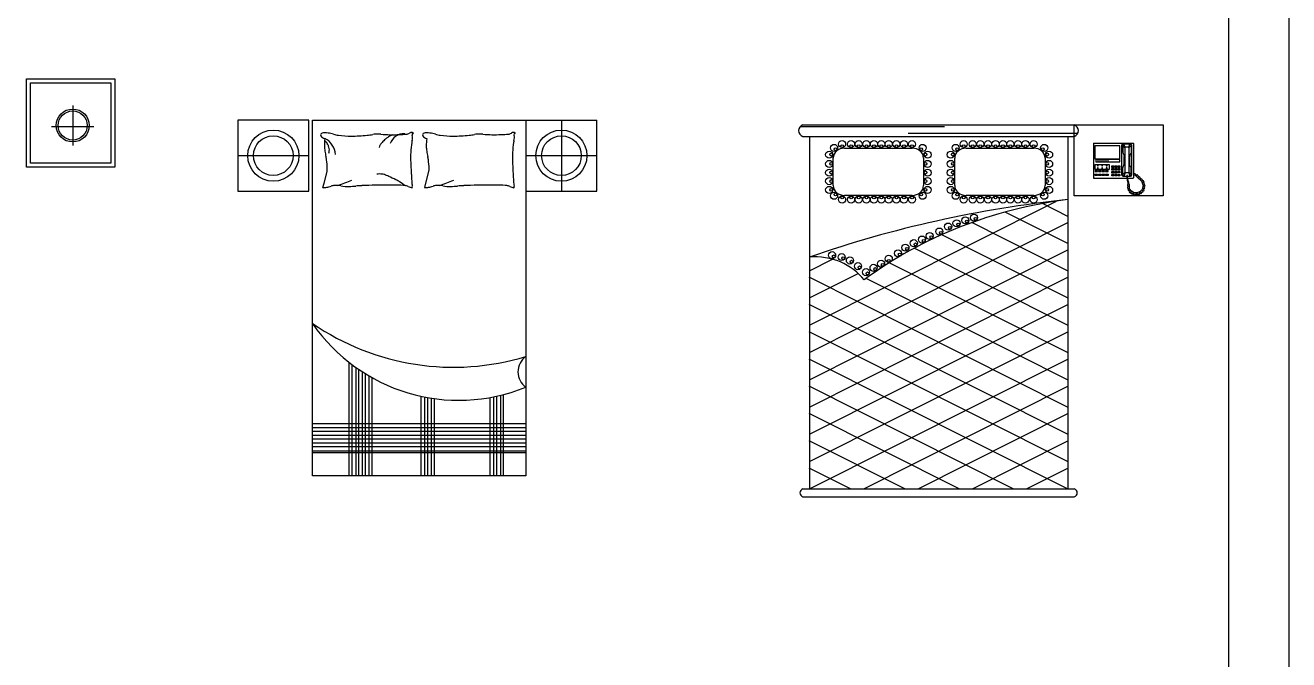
# Model space of a CAD drawing. Header units: inches. Extents: x 10.6 to 53.1, y 14.5 to 39.3.
# Drawn here: x 46.01 to 53.11, y 23.57 to 27.13 of the extents above; entities that cross this region are included whole.
import ezdxf

# ---------------------------------------------------------------- set-up
doc = ezdxf.new("R2010")
doc.units = ezdxf.units.IN
doc.header["$MEASUREMENT"] = 0
for name, color, linetype in [('02', 2, 'Continuous'), ('1', 1, 'Continuous'), ('4', 4, 'Continuous'), ('kadrbm', 4, 'Continuous')]:
    doc.layers.add(name, color=color, linetype=linetype)

# ---------------------------------------------------------------- blocks, each defined once
blk = doc.blocks.new('kadrbm')
at = {"layer": 'kadrbm', "color": 4}
blk.add_lwpolyline([(0, 0), (0, 24.7972), (21, 24.7972), (21, 0), (0, 0)], close=True, dxfattribs=at)
blk.add_lwpolyline([(20.6631, 0.3257), (20.6631, 24.4603), (0.3369, 24.4603), (0.3369, 0.3257), (20.6631, 0.3257)], dxfattribs=at)

msp = doc.modelspace()

# ---------------------------------------------------------------- linework, layer by layer
at = {"layer": '02'}
for p, q in [((47.6029, 26.6006), (47.2029, 26.6006)), ((47.2029, 26.6006), (47.2029, 26.2006)), ((47.6029, 26.2006), (47.6029, 26.6006)), ((47.6231, 26.6006), (49.2231, 26.6006)), ((47.6231, 24.6006), (47.6231, 26.6006)), ((48.8231, 26.6006), (48.8231, 24.6006)), ((49.0231, 26.6006), (49.0231, 26.2006)), ((49.2231, 26.2006), (49.2231, 26.6006)), ((52.0173, 26.4713), (52.0145, 26.4685)), ((52.0145, 26.4685), (52.0145, 26.2757)), ((52.0173, 26.4713), (52.238, 26.4713)), ((52.0229, 26.4559), (52.0229, 26.3818)), ((52.1626, 26.4559), (52.0229, 26.4559)), ((52.1626, 26.3818), (52.1626, 26.4559)), ((52.1752, 26.4601), (52.1808, 26.4671)), ((52.1752, 26.291), (52.1752, 26.4601)), ((52.1808, 26.4629), (52.1794, 26.4573)), ((52.1794, 26.4573), (52.1919, 26.4447)), ((52.1794, 26.4573), (52.1794, 26.4196)), ((52.1808, 26.4671), (52.2227, 26.4671)), ((52.1864, 26.4657), (52.1808, 26.4629)), ((52.1933, 26.4475), (52.1864, 26.4657)), ((52.1919, 26.4447), (52.1933, 26.4475)), ((52.1919, 26.4447), (52.1919, 26.3064)), ((52.2129, 26.4475), (52.1933, 26.4475)), ((52.2129, 26.4475), (52.2199, 26.4657)), ((52.2143, 26.4447), (52.2129, 26.4475)), ((52.2269, 26.4573), (52.2143, 26.4447)), ((52.2143, 26.4447), (52.2143, 26.3064)), ((52.2199, 26.4657), (52.2255, 26.4629)), ((52.2227, 26.4671), (52.2297, 26.4601)), ((52.2255, 26.4629), (52.2269, 26.4573)), ((52.2269, 26.4573), (52.2269, 26.4196)), ((52.2297, 26.4601), (52.2297, 26.2924)), ((52.238, 26.4713), (52.2408, 26.4685)), ((52.2408, 26.4685), (52.2408, 26.2757)), ((47.2029, 26.4006), (47.6029, 26.4006)), ((48.8231, 26.4006), (49.2231, 26.4006)), ((52.0229, 26.3818), (52.1626, 26.3818)), ((52.1626, 26.3791), (52.0285, 26.3791)), ((52.0285, 26.3791), (52.0285, 26.3651)), ((52.0285, 26.3651), (52.1626, 26.3651)), ((52.0397, 26.3791), (52.0397, 26.3651)), ((52.0508, 26.3791), (52.0508, 26.3651)), ((52.062, 26.3791), (52.062, 26.3651)), ((52.0732, 26.3791), (52.0732, 26.3651)), ((52.0844, 26.3791), (52.0844, 26.3651)), ((52.0955, 26.3791), (52.0955, 26.3651)), ((52.1626, 26.3651), (52.1626, 26.3791)), ((52.1794, 26.4196), (52.1822, 26.4126)), ((52.1822, 26.4126), (52.1864, 26.4056)), ((52.1864, 26.4056), (52.1877, 26.3958)), ((52.1877, 26.3553), (52.1877, 26.3958)), ((52.2199, 26.4056), (52.2185, 26.3958)), ((52.2185, 26.3553), (52.2185, 26.3958)), ((52.2241, 26.4126), (52.2199, 26.4056)), ((52.2269, 26.4196), (52.2241, 26.4126)), ((47.6885, 26.2454), (47.7052, 26.3121)), ((48.2612, 26.2454), (48.2779, 26.3121)), ((52.0229, 26.3497), (52.0229, 26.3246)), ((52.1053, 26.3497), (52.0229, 26.3497)), ((52.0229, 26.3246), (52.1053, 26.3246)), ((52.0383, 26.3176), (52.0243, 26.3176)), ((52.0243, 26.3176), (52.0243, 26.312)), ((52.0243, 26.312), (52.0383, 26.312)), ((52.0243, 26.2882), (52.0243, 26.2966)), ((52.0243, 26.2966), (52.0383, 26.2966)), ((52.0383, 26.2882), (52.0243, 26.2882)), ((52.0411, 26.3469), (52.0369, 26.3469)), ((52.0369, 26.3469), (52.0369, 26.3427)), ((52.0369, 26.3427), (52.0411, 26.3427)), ((52.0369, 26.3316), (52.0369, 26.3274)), ((52.0411, 26.3316), (52.0369, 26.3316)), ((52.0383, 26.312), (52.0383, 26.3176)), ((52.0383, 26.2966), (52.0383, 26.2882)), ((52.0411, 26.3427), (52.0411, 26.3469)), ((52.0411, 26.3274), (52.0411, 26.3316)), ((52.0578, 26.3176), (52.0439, 26.3176)), ((52.0439, 26.3176), (52.0439, 26.312)), ((52.0439, 26.312), (52.0578, 26.312)), ((52.0439, 26.2882), (52.0439, 26.2966)), ((52.0439, 26.2966), (52.0578, 26.2966)), ((52.0578, 26.2882), (52.0439, 26.2882)), ((52.0578, 26.312), (52.0578, 26.3176)), ((52.0578, 26.2966), (52.0578, 26.2882)), ((52.062, 26.3469), (52.062, 26.3427)), ((52.0662, 26.3469), (52.062, 26.3469)), ((52.062, 26.3427), (52.0662, 26.3427)), ((52.062, 26.3316), (52.062, 26.3274)), ((52.0662, 26.3316), (52.062, 26.3316)), ((52.0774, 26.3176), (52.0634, 26.3176)), ((52.0634, 26.3176), (52.0634, 26.312)), ((52.0634, 26.312), (52.0774, 26.312)), ((52.0634, 26.2882), (52.0634, 26.2966)), ((52.0634, 26.2966), (52.0774, 26.2966)), ((52.0774, 26.2882), (52.0634, 26.2882)), ((52.0662, 26.3427), (52.0662, 26.3469)), ((52.0662, 26.3274), (52.0662, 26.3316)), ((52.0774, 26.312), (52.0774, 26.3176)), ((52.0774, 26.2966), (52.0774, 26.2882)), ((52.083, 26.3176), (52.083, 26.312)), ((52.0969, 26.3176), (52.083, 26.3176)), ((52.083, 26.312), (52.0969, 26.312)), ((52.083, 26.2966), (52.0969, 26.2966)), ((52.083, 26.2882), (52.083, 26.2966)), ((52.0969, 26.2882), (52.083, 26.2882)), ((52.0872, 26.3469), (52.0872, 26.3427)), ((52.0914, 26.3469), (52.0872, 26.3469)), ((52.0872, 26.3427), (52.0914, 26.3427)), ((52.0872, 26.3316), (52.0872, 26.3274)), ((52.0914, 26.3316), (52.0872, 26.3316)), ((52.0914, 26.3427), (52.0914, 26.3469)), ((52.0914, 26.3274), (52.0914, 26.3316)), ((52.0969, 26.312), (52.0969, 26.3176)), ((52.0969, 26.2966), (52.0969, 26.2882)), ((52.1053, 26.3246), (52.1053, 26.3497)), ((52.1179, 26.3427), (52.1291, 26.3427)), ((52.1179, 26.3343), (52.1179, 26.3427)), ((52.1291, 26.3343), (52.1179, 26.3343)), ((52.1179, 26.3274), (52.1291, 26.3274)), ((52.1179, 26.319), (52.1179, 26.3274)), ((52.1291, 26.319), (52.1179, 26.319)), ((52.1179, 26.3022), (52.1179, 26.3106)), ((52.1179, 26.3106), (52.1291, 26.3106)), ((52.1291, 26.3022), (52.1179, 26.3022)), ((52.1179, 26.2952), (52.1291, 26.2952)), ((52.1179, 26.2868), (52.1179, 26.2952)), ((52.1291, 26.3427), (52.1291, 26.3343)), ((52.1291, 26.3274), (52.1291, 26.319)), ((52.1291, 26.3106), (52.1291, 26.3022)), ((52.1291, 26.2952), (52.1291, 26.2868)), ((52.1347, 26.3343), (52.1347, 26.3427)), ((52.1347, 26.3427), (52.1458, 26.3427)), ((52.1458, 26.3343), (52.1347, 26.3343)), ((52.1347, 26.3274), (52.1458, 26.3274)), ((52.1347, 26.319), (52.1347, 26.3274)), ((52.1458, 26.319), (52.1347, 26.319)), ((52.1347, 26.3022), (52.1347, 26.3106)), ((52.1347, 26.3106), (52.1458, 26.3106)), ((52.1458, 26.3022), (52.1347, 26.3022)), ((52.1347, 26.2952), (52.1458, 26.2952)), ((52.1347, 26.2868), (52.1347, 26.2952)), ((52.1458, 26.3427), (52.1458, 26.3343)), ((52.1458, 26.3274), (52.1458, 26.319)), ((52.1458, 26.3106), (52.1458, 26.3022)), ((52.1458, 26.2952), (52.1458, 26.2868)), ((52.1514, 26.3427), (52.1626, 26.3427)), ((52.1514, 26.3343), (52.1514, 26.3427)), ((52.1626, 26.3343), (52.1514, 26.3343)), ((52.1514, 26.3274), (52.1626, 26.3274)), ((52.1514, 26.319), (52.1514, 26.3274)), ((52.1626, 26.319), (52.1514, 26.319)), ((52.1514, 26.3036), (52.1514, 26.312)), ((52.1514, 26.312), (52.1626, 26.312)), ((52.1626, 26.3036), (52.1514, 26.3036)), ((52.1514, 26.2868), (52.1514, 26.2952)), ((52.1514, 26.2952), (52.1626, 26.2952)), ((52.1626, 26.3427), (52.1626, 26.3343)), ((52.1626, 26.3274), (52.1626, 26.319)), ((52.1626, 26.312), (52.1626, 26.3036)), ((52.1626, 26.2952), (52.1626, 26.2868)), ((52.1822, 26.2841), (52.1752, 26.291)), ((52.1794, 26.3316), (52.1822, 26.3385)), ((52.1794, 26.2938), (52.1794, 26.3316)), ((52.1794, 26.2938), (52.1919, 26.3064)), ((52.1808, 26.2882), (52.1794, 26.2938)), ((52.1864, 26.2855), (52.1808, 26.2882)), ((52.1822, 26.3385), (52.1864, 26.3455)), ((52.1864, 26.3455), (52.1877, 26.3553)), ((52.1933, 26.3036), (52.1864, 26.2855)), ((52.1919, 26.3064), (52.1933, 26.3036)), ((52.2129, 26.3036), (52.1933, 26.3036)), ((52.2059, 26.2896), (52.2017, 26.2896)), ((52.2017, 26.2896), (52.2019, 26.2776)), ((52.2067, 26.2784), (52.2059, 26.2896)), ((52.2143, 26.3064), (52.2129, 26.3036)), ((52.2129, 26.3036), (52.2199, 26.2855)), ((52.2269, 26.2938), (52.2143, 26.3064)), ((52.2199, 26.3455), (52.2185, 26.3553)), ((52.2241, 26.3385), (52.2199, 26.3455)), ((52.2199, 26.2855), (52.2255, 26.2882)), ((52.2297, 26.2924), (52.2227, 26.2841)), ((52.2269, 26.3316), (52.2241, 26.3385)), ((52.2255, 26.2882), (52.2269, 26.2938)), ((52.2269, 26.2938), (52.2269, 26.3316)), ((52.2492, 26.2977), (52.2408, 26.3008)), ((52.2408, 26.2952), (52.247, 26.2935)), ((52.247, 26.2935), (52.2527, 26.2891)), ((52.2532, 26.2938), (52.2492, 26.2977)), ((52.2527, 26.2891), (52.2541, 26.2871)), ((52.2561, 26.2911), (52.2532, 26.2938)), ((52.2571, 26.2874), (52.2541, 26.2844)), ((52.2541, 26.2871), (52.2571, 26.2874)), ((52.2613, 26.293), (52.2561, 26.2911)), ((52.2637, 26.2906), (52.2613, 26.293)), ((52.2618, 26.2864), (52.2637, 26.2906)), ((52.2652, 26.2891), (52.2618, 26.2864)), ((52.2689, 26.2851), (52.2652, 26.2891)), ((47.6824, 26.2212), (47.6885, 26.2454)), ((48.2551, 26.2212), (48.2612, 26.2454)), ((52.0145, 26.2757), (52.0173, 26.2729)), ((52.203, 26.2729), (52.0173, 26.2729)), ((52.1291, 26.2868), (52.1179, 26.2868)), ((52.1458, 26.2868), (52.1347, 26.2868)), ((52.1626, 26.2868), (52.1514, 26.2868)), ((52.2018, 26.2841), (52.1822, 26.2841)), ((52.1864, 26.2855), (52.2018, 26.2855)), ((52.2019, 26.2776), (52.2053, 26.2635)), ((52.2053, 26.2635), (52.2087, 26.2502)), ((52.2062, 26.238), (52.2056, 26.2312)), ((52.2056, 26.2312), (52.2138, 26.2298)), ((52.2138, 26.2298), (52.2059, 26.225)), ((52.2059, 26.225), (52.2064, 26.2173)), ((52.2062, 26.2855), (52.2199, 26.2855)), ((52.2093, 26.2411), (52.2062, 26.238)), ((52.2227, 26.2841), (52.2063, 26.2841)), ((52.2064, 26.2173), (52.2155, 26.2165)), ((52.2087, 26.2694), (52.2067, 26.2784)), ((52.2155, 26.2165), (52.2076, 26.2103)), ((52.238, 26.2729), (52.2079, 26.2729)), ((52.2087, 26.2502), (52.2084, 26.2428)), ((52.2084, 26.2428), (52.2093, 26.2411)), ((52.2121, 26.2561), (52.2087, 26.2694)), ((52.2129, 26.2493), (52.2121, 26.2561)), ((52.2127, 26.242), (52.2129, 26.2493)), ((52.2177, 26.2383), (52.2127, 26.242)), ((52.2166, 26.2318), (52.2177, 26.2383)), ((52.218, 26.2139), (52.2166, 26.2318)), ((52.2408, 26.2757), (52.238, 26.2729)), ((52.2541, 26.2844), (52.2655, 26.2743)), ((52.2655, 26.2743), (52.2839, 26.2586)), ((52.266, 26.277), (52.2689, 26.2851)), ((52.2736, 26.281), (52.266, 26.277)), ((52.28, 26.2748), (52.2736, 26.281)), ((52.2785, 26.2659), (52.28, 26.2748)), ((52.2849, 26.2699), (52.2785, 26.2659)), ((52.2842, 26.2581), (52.2935, 26.2315)), ((52.2903, 26.2642), (52.2849, 26.2699)), ((52.2881, 26.2581), (52.2903, 26.2642)), ((52.2966, 26.2589), (52.2881, 26.2581)), ((52.2935, 26.2315), (52.2896, 26.2103)), ((52.291, 26.2473), (52.2992, 26.2504)), ((52.3, 26.2476), (52.291, 26.2473)), ((52.2938, 26.2162), (52.3026, 26.2159)), ((52.3006, 26.2086), (52.2938, 26.2162)), ((52.2961, 26.2354), (52.302, 26.2411)), ((52.3037, 26.2354), (52.2961, 26.2354)), ((52.2963, 26.2258), (52.3051, 26.2284)), ((52.3037, 26.2216), (52.2963, 26.2258)), ((52.2992, 26.2504), (52.2966, 26.2589)), ((52.302, 26.2411), (52.3, 26.2476)), ((52.3026, 26.2159), (52.3037, 26.2216)), ((52.3051, 26.2284), (52.3037, 26.2354)), ((47.2029, 26.2006), (47.6029, 26.2006)), ((48.8231, 26.2006), (49.2231, 26.2006)), ((52.2076, 26.2103), (52.2112, 26.2038)), ((52.2112, 26.2038), (52.2197, 26.2055)), ((52.2197, 26.2055), (52.2158, 26.1975)), ((52.2158, 26.1975), (52.22, 26.1924)), ((52.2288, 26.2004), (52.218, 26.2139)), ((52.22, 26.1924), (52.2265, 26.1973)), ((52.2265, 26.1973), (52.2254, 26.1896)), ((52.2254, 26.1896), (52.2307, 26.1862)), ((52.2438, 26.1924), (52.2288, 26.2004)), ((52.2307, 26.1862), (52.2375, 26.1919)), ((52.2375, 26.1919), (52.2367, 26.1825)), ((52.2367, 26.1825), (52.2426, 26.1808)), ((52.2426, 26.1808), (52.2463, 26.1885)), ((52.2607, 26.191), (52.2438, 26.1924)), ((52.2463, 26.1885), (52.2497, 26.1808)), ((52.2497, 26.1808), (52.2545, 26.1803)), ((52.2545, 26.1803), (52.2565, 26.1885)), ((52.2565, 26.1885), (52.2596, 26.1794)), ((52.2596, 26.1794), (52.265, 26.1808)), ((52.2771, 26.1981), (52.2607, 26.191)), ((52.265, 26.1808), (52.2652, 26.1885)), ((52.2652, 26.1885), (52.2717, 26.1828)), ((52.2717, 26.1828), (52.2763, 26.1851)), ((52.2754, 26.1936), (52.2814, 26.1862)), ((52.2763, 26.1851), (52.2754, 26.1936)), ((52.2896, 26.2103), (52.2771, 26.1981)), ((52.2814, 26.1862), (52.2859, 26.1902)), ((52.2825, 26.1978), (52.2904, 26.1944)), ((52.2859, 26.1902), (52.2825, 26.1978)), ((52.2901, 26.2055), (52.2983, 26.2029)), ((52.2941, 26.1978), (52.2901, 26.2055)), ((52.2904, 26.1944), (52.2941, 26.1978)), ((52.2983, 26.2029), (52.3006, 26.2086)), ((47.8302, 24.6006), (47.8302, 25.2383)), ((47.8463, 24.6006), (47.8463, 25.226)), ((47.8681, 24.6006), (47.8681, 25.2101)), ((47.8843, 24.6006), (47.8843, 25.1989)), ((47.905, 24.6006), (47.905, 25.1852)), ((47.9211, 24.6006), (47.9211, 25.175)), ((47.943, 24.6006), (47.943, 25.1619)), ((47.9591, 24.6006), (47.9591, 25.1527)), ((48.2342, 24.6006), (48.2342, 25.0487)), ((48.255, 24.6006), (48.255, 25.0444)), ((48.2711, 24.6006), (48.2711, 25.0414)), ((48.2929, 24.6006), (48.2929, 25.0377)), ((48.3091, 24.6006), (48.3091, 25.0354)), ((48.6231, 24.6006), (48.6231, 25.0415)), ((48.6438, 24.6006), (48.6438, 25.0454)), ((48.6599, 24.6006), (48.6599, 25.0488)), ((48.6818, 24.6006), (48.6818, 25.0538)), ((48.6979, 24.6006), (48.6979, 25.0578)), ((48.8231, 24.8944), (47.6231, 24.8944)), ((48.8231, 24.8713), (47.6231, 24.8713)), ((48.8231, 24.8508), (47.6231, 24.8508)), ((48.8231, 24.8278), (47.6231, 24.8278)), ((48.8231, 24.8073), (47.6231, 24.8073)), ((48.8231, 24.7842), (47.6231, 24.7842)), ((48.8231, 24.7637), (47.6231, 24.7637)), ((48.8231, 24.7407), (47.6231, 24.7407)), ((48.8231, 24.7304), (47.6231, 24.7304)), ((48.8231, 24.6006), (47.6231, 24.6006))]:
    msp.add_line(p, q, dxfattribs=at)
for centre, radius in [((47.4029, 26.4006), 0.1438), ((47.4029, 26.4006), 0.1114), ((49.0231, 26.4006), 0.1438), ((49.0231, 26.4006), 0.1114)]:
    msp.add_circle(centre, radius, dxfattribs=at)
for centre, radius, start, end in [((47.6799, 26.5169), 0.0106, 101.27238, 206.58052), ((47.6952, 26.5245), 0.0276, 206.58052, 265.59979), ((47.6921, 26.4557), 0.073, 90, 101.27238), ((47.6921, 26.3986), 0.1301, 81.56281, 90), ((47.6751, 26.2839), 0.2461, 74.25602, 81.56281), ((47.795, 26.709), 0.1956, 254.25602, 262.45315), ((47.8417, 27.0616), 0.5513, 262.45315, 270), ((47.8417, 27.3574), 0.8471, 270, 276.0867), ((47.8862, 26.9401), 0.4274, 276.0867, 280.18988), ((47.9836, 26.3983), 0.123, 92.53859, 100.18988), ((47.9885, 26.2875), 0.2339, 85.19815, 92.53859), ((48.0671, 27.2233), 0.7051, 265.19815, 269.42426), ((48.2427, 26.2552), 0.3163, 128.38857, 133.81151), ((48.0848, 26.4545), 0.062, 117.23959, 128.38857), ((48.143, 26.3416), 0.189, 110.86028, 117.23959), ((48.136, 26.4429), 0.0801, 85.78412, 161.56035), ((48.0721, 27.7248), 1.2066, 269.42426, 271.90789), ((48.0902, 27.1812), 0.6628, 271.90789, 275.25919), ((48.147, 26.5646), 0.0435, 275.25919, 300.65125), ((48.1811, 26.5071), 0.0233, 85.69746, 120.65125), ((48.1813, 26.5101), 0.0203, 68.2117, 85.69746), ((48.196, 26.518), 0.0126, 158.0096, 201.42098), ((48.1875, 26.5215), 0.00345, 78.10694, 158.0096), ((48.1596, 26.5038), 0.0265, 351.86652, 21.42098), ((48.1886, 26.5267), 0.00187, 258.10694, 19.56397), ((48.1878, 26.5264), 0.00276, 19.56397, 68.2117), ((48.2527, 26.5169), 0.0106, 101.27238, 206.58052), ((48.2679, 26.5245), 0.0276, 206.58052, 265.59979), ((48.2648, 26.4557), 0.073, 90, 101.27238), ((48.2648, 26.3986), 0.1301, 81.56281, 90), ((48.2478, 26.2839), 0.2461, 74.25602, 81.56281), ((48.3677, 26.709), 0.1956, 254.25602, 262.45315), ((48.4144, 27.0616), 0.5513, 262.45315, 270), ((48.4144, 27.3574), 0.8471, 270, 276.0867), ((48.4589, 26.9401), 0.4274, 276.0867, 280.18988), ((48.5563, 26.3983), 0.123, 92.53859, 100.18988), ((48.5612, 26.2875), 0.2339, 85.19815, 92.53859), ((48.6398, 27.2233), 0.7051, 265.19815, 269.42426), ((48.6448, 27.7248), 1.2066, 269.42426, 271.90789), ((48.6629, 27.1812), 0.6628, 271.90789, 275.25919), ((48.7197, 26.5646), 0.0435, 275.25919, 300.65125), ((48.7538, 26.5071), 0.0233, 85.69746, 120.65125), ((48.754, 26.5101), 0.0203, 68.2117, 85.69746), ((48.7687, 26.518), 0.0126, 158.0096, 201.42098), ((48.7603, 26.5215), 0.00345, 78.10694, 158.0096), ((48.7324, 26.5038), 0.0265, 351.86652, 21.42098), ((48.7613, 26.5267), 0.00187, 258.10694, 19.56397), ((48.7605, 26.5264), 0.00276, 19.56397, 68.2117), ((48.0877, 26.4541), 0.3972, 173.76764, 180), ((47.8553, 26.4541), 0.1647, 180, 189.68437), ((47.6488, 26.4256), 0.0726, 41.44291, 53.73593), ((47.6412, 26.3965), 0.113, 5.63113, 62.7964), ((47.6713, 26.4455), 0.0425, 25.35512, 41.44291), ((47.5995, 26.4114), 0.122, 21.81492, 25.35512), ((47.5586, 26.3951), 0.166, 18.7799, 21.81492), ((47.6728, 26.4339), 0.0454, 0, 18.7799), ((47.6443, 26.4339), 0.0739, 345.31489, 0), ((48.1466, 26.3838), 0.1617, 151.68324, 156.99723), ((48.0394, 26.4416), 0.0398, 140.96506, 151.68324), ((48.1497, 26.3522), 0.1818, 133.81151, 140.96506), ((48.912, 26.3757), 0.7373, 172.3191, 176.63125), ((48.34, 26.4529), 0.1602, 167.89054, 172.3191), ((47.9892, 26.5281), 0.1987, 347.89054, 351.86652), ((48.6604, 26.4541), 0.3972, 173.76764, 180), ((48.428, 26.4541), 0.1647, 180, 189.68437), ((49.4847, 26.3757), 0.7373, 172.3191, 176.63125), ((48.9127, 26.4529), 0.1602, 167.89054, 172.3191), ((48.5619, 26.5281), 0.1987, 347.89054, 351.86652), ((48.395, 26.5462), 0.7122, 189.68437, 192.19838), ((47.4486, 26.3416), 0.2561, 8.00505, 12.19838), ((47.1753, 26.3032), 0.532, 2.66488, 8.00505), ((48.7231, 26.3868), 0.5481, 176.63125, 181.63309), ((49.2772, 26.4026), 1.1024, 181.63309, 183.05496), ((48.9677, 26.5462), 0.7122, 189.68437, 192.19838), ((48.0213, 26.3416), 0.2561, 8.00505, 12.19838), ((47.7481, 26.3032), 0.532, 2.66488, 8.00505), ((49.2958, 26.3868), 0.5481, 176.63125, 181.63309), ((49.8499, 26.4026), 1.1024, 181.63309, 183.05496), ((47.6521, 26.3254), 0.0547, 345.95481, 2.66488), ((47.9993, 26.0777), 0.2197, 85.91723, 93.5552), ((48.0116, 26.2501), 0.0468, 69.32572, 85.91723), ((47.8837, 25.9112), 0.4091, 65.67347, 69.32572), ((59.1714, 26.9307), 11.0107, 183.05496, 183.50486), ((48.2248, 26.3254), 0.0547, 345.95481, 2.66488), ((59.7441, 26.9307), 11.0107, 183.05496, 183.50486), ((47.6831, 26.221), 0.00074, 165.95506, 274.08294), ((47.6676, 26.4384), 0.2186, 274.08294, 279.4841), ((47.6731, 26.4056), 0.1855, 279.4841, 287.38641), ((47.7574, 26.1364), 0.0967, 96.43405, 107.38641), ((47.7598, 26.1154), 0.1178, 78.44144, 96.43405), ((47.5897, 26.8028), 0.5965, 287.19822, 295.3111), ((47.8206, 26.4128), 0.1858, 258.44144, 272.74906), ((47.7751, 27.3603), 1.1343, 272.74906, 274.61758), ((47.9455, 25.2505), 0.9823, 92.60963, 94.61758), ((48.0244, 23.5197), 2.715, 90.97038, 92.60963), ((48.0566, 21.6172), 4.6177, 89.71346, 90.97038), ((47.5758, 25.2301), 1.1566, 63.50152, 65.67347), ((48.075, 25.2949), 0.9399, 86.42603, 89.71346), ((47.9792, 26.0392), 0.2525, 57.86502, 63.50152), ((47.8005, 25.7548), 0.5884, 54.17371, 57.86502), ((48.1263, 26.1154), 0.1178, 77.13096, 86.42603), ((48.1443, 26.1946), 0.0366, 62.71588, 77.13096), ((48.1895, 26.2822), 0.062, 242.71588, 253.77885), ((48.1919, 26.2905), 0.0706, 253.77885, 262.87961), ((48.4402, 26.2734), 0.2594, 183.50486, 189.99836), ((48.1833, 26.2215), 0.00107, 262.87961, 343.30223), ((48.1694, 26.2257), 0.0156, 343.30223, 9.99836), ((48.2558, 26.221), 0.00074, 165.95506, 274.08294), ((48.2403, 26.4384), 0.2186, 274.08294, 279.4841), ((48.2458, 26.4056), 0.1855, 279.4841, 287.38641), ((48.3301, 26.1364), 0.0967, 96.43405, 107.38641), ((48.3325, 26.1154), 0.1178, 78.44144, 96.43405), ((48.1624, 26.8028), 0.5965, 287.19822, 295.3111), ((48.3933, 26.4128), 0.1858, 258.44144, 272.74906), ((48.3478, 27.3603), 1.1343, 272.74906, 274.61758), ((48.5182, 25.2505), 0.9823, 92.60963, 94.61758), ((48.5971, 23.5197), 2.715, 90.97038, 92.60963), ((48.6293, 21.6172), 4.6177, 89.71346, 90.97038), ((48.6477, 25.2949), 0.9399, 86.42603, 89.71346), ((48.699, 26.1154), 0.1178, 77.13096, 86.42603), ((48.7171, 26.1946), 0.0366, 62.71588, 77.13096), ((48.7622, 26.2822), 0.062, 242.71588, 253.77885), ((48.7646, 26.2905), 0.0706, 253.77885, 262.87961), ((49.0129, 26.2734), 0.2594, 183.50486, 189.99836), ((48.756, 26.2215), 0.00107, 262.87961, 343.30223), ((48.7421, 26.2257), 0.0156, 343.30223, 9.99836), ((48.4468, 26.0269), 1.0011, 214.62663, 292.0775), ((48.4166, 26.6117), 1.4002, 235.47784, 286.87519), ((48.8844, 25.1855), 0.1058, 125.38311, 235.20903)]:
    msp.add_arc(centre, radius, start, end, dxfattribs=at)
at = {"layer": '1'}
for p, q in [((46.016, 26.3363), (46.016, 26.8313)), ((46.016, 26.8313), (46.511, 26.8313)), ((46.038, 26.3583), (46.038, 26.8093)), ((46.038, 26.8093), (46.489, 26.8093)), ((46.489, 26.8093), (46.489, 26.3583)), ((46.511, 26.8313), (46.511, 26.3363)), ((46.275, 26.6832), (46.275, 26.4567)), ((46.1566, 26.5648), (46.3935, 26.5648)), ((46.489, 26.3583), (46.038, 26.3583)), ((46.511, 26.3363), (46.016, 26.3363))]:
    msp.add_line(p, q, dxfattribs=at)
for radius in [0.0926, 0.0816]:
    msp.add_circle((46.275, 26.5699), radius, dxfattribs=at)
at = {"layer": '4'}
for p, q in [((50.3812, 26.574), (52.4064, 26.574)), ((51.9064, 26.174), (51.9064, 26.574)), ((52.4064, 26.574), (52.4064, 26.174)), ((50.3661, 26.5635), (51.178, 26.5635)), ((50.3812, 26.5077), (51.9064, 26.5077)), ((50.4187, 26.5077), (50.4187, 24.5283)), ((50.9729, 26.5261), (51.9252, 26.5261)), ((51.8711, 26.5077), (51.8711, 24.5283)), ((50.6147, 26.4423), (50.996, 26.4423)), ((51.2984, 26.4423), (51.6797, 26.4423)), ((50.5512, 26.2322), (50.5512, 26.387)), ((51.0595, 26.387), (51.0595, 26.2322)), ((51.2349, 26.2322), (51.2349, 26.387)), ((51.7432, 26.387), (51.7432, 26.2322)), ((50.996, 26.1769), (50.6147, 26.1769)), ((51.6797, 26.1769), (51.2984, 26.1769)), ((52.4064, 26.174), (51.9064, 26.174)), ((50.4187, 25.4476), (51.8065, 26.1447)), ((51.8711, 25.9062), (51.5182, 26.0835)), ((51.8711, 26.0594), (51.7278, 26.1314)), ((50.4187, 25.2944), (51.8711, 26.024)), ((51.8689, 25.7541), (51.331, 26.0243)), ((51.8689, 25.6008), (51.1616, 25.9561)), ((50.4187, 25.1412), (51.8711, 25.8708)), ((51.8689, 25.4476), (51.0072, 25.8805)), ((50.4187, 25.7541), (50.547, 25.8185)), ((51.8689, 25.2944), (50.8658, 25.7983)), ((50.4187, 25.6008), (50.6923, 25.7383)), ((51.8689, 24.9879), (50.4165, 25.7175)), ((50.4187, 24.9879), (51.8711, 25.7175)), ((51.8689, 25.1412), (50.7361, 25.7102)), ((51.8689, 24.8347), (50.4165, 25.5643)), ((50.4187, 24.8347), (51.8711, 25.5643)), ((51.8689, 24.6815), (50.4165, 25.4111)), ((50.4187, 24.6815), (51.8711, 25.4111)), ((51.8689, 24.5283), (50.4165, 25.2578)), ((50.4187, 24.5283), (51.8711, 25.2578)), ((51.5639, 24.5283), (50.4165, 25.1046)), ((50.7238, 24.5283), (51.8711, 25.1046)), ((51.2588, 24.5283), (50.4165, 24.9514)), ((51.0288, 24.5283), (51.8711, 24.9514)), ((50.9538, 24.5283), (50.4165, 24.7982)), ((51.3338, 24.5283), (51.8711, 24.7982)), ((50.6488, 24.5283), (50.4165, 24.6449)), ((51.6388, 24.5283), (51.8711, 24.6449)), ((50.3812, 24.5283), (51.9064, 24.5283)), ((50.3812, 24.484), (51.9064, 24.484))]:
    msp.add_line(p, q, dxfattribs=at)
for centre, radius in [((50.5565, 26.4441), 0.0199), ((50.5648, 26.4362), 0.00795), ((50.6013, 26.4656), 0.0199), ((50.6016, 26.4541), 0.00795), ((50.6519, 26.4656), 0.0199), ((50.6522, 26.4541), 0.00795), ((50.6947, 26.4656), 0.0199), ((50.695, 26.4541), 0.00795), ((50.7381, 26.4656), 0.0199), ((50.7385, 26.4541), 0.00795), ((50.7804, 26.4656), 0.0199), ((50.7807, 26.4541), 0.00795), ((50.822, 26.4656), 0.0199), ((50.8224, 26.4541), 0.00795), ((50.8637, 26.4656), 0.0199), ((50.864, 26.4541), 0.00795), ((50.9065, 26.4656), 0.0199), ((50.9069, 26.4541), 0.00795), ((50.9488, 26.4656), 0.0199), ((50.9491, 26.4541), 0.00795), ((50.9946, 26.4656), 0.0199), ((50.9949, 26.4541), 0.00795), ((51.0542, 26.4441), 0.0199), ((51.0459, 26.4362), 0.00795), ((51.2402, 26.4441), 0.0199), ((51.2485, 26.4362), 0.00795), ((51.285, 26.4656), 0.0199), ((51.2853, 26.4541), 0.00795), ((51.3356, 26.4656), 0.0199), ((51.3359, 26.4541), 0.00795), ((51.3784, 26.4656), 0.0199), ((51.3787, 26.4541), 0.00795), ((51.4219, 26.4656), 0.0199), ((51.4222, 26.4541), 0.00795), ((51.4641, 26.4656), 0.0199), ((51.4644, 26.4541), 0.00795), ((51.5058, 26.4656), 0.0199), ((51.5061, 26.4541), 0.00795), ((51.5474, 26.4656), 0.0199), ((51.5477, 26.4541), 0.00795), ((51.5902, 26.4656), 0.0199), ((51.5906, 26.4541), 0.00795), ((51.6325, 26.4656), 0.0199), ((51.6328, 26.4541), 0.00795), ((51.6783, 26.4656), 0.0199), ((51.6786, 26.4541), 0.00795), ((51.7379, 26.4441), 0.0199), ((51.7296, 26.4362), 0.00795), ((50.5289, 26.4059), 0.0199), ((50.5289, 26.354), 0.0199), ((50.5403, 26.4062), 0.00795), ((50.5403, 26.3543), 0.00795), ((51.0818, 26.4059), 0.0199), ((51.0818, 26.354), 0.0199), ((51.0704, 26.4062), 0.00795), ((51.0704, 26.3543), 0.00795), ((51.2126, 26.4059), 0.0199), ((51.2126, 26.354), 0.0199), ((51.224, 26.4062), 0.00795), ((51.224, 26.3543), 0.00795), ((51.7655, 26.4059), 0.0199), ((51.7655, 26.354), 0.0199), ((51.7541, 26.4062), 0.00795), ((51.7541, 26.3543), 0.00795), ((50.5289, 26.3047), 0.0199), ((50.5403, 26.305), 0.00795), ((51.0818, 26.3047), 0.0199), ((51.0704, 26.305), 0.00795), ((51.2126, 26.3047), 0.0199), ((51.224, 26.305), 0.00795), ((51.7655, 26.3047), 0.0199), ((51.7541, 26.305), 0.00795), ((50.5289, 26.2573), 0.0199), ((50.5289, 26.208), 0.0199), ((50.5403, 26.2576), 0.00795), ((50.5403, 26.2083), 0.00795), ((51.0818, 26.2573), 0.0199), ((51.0818, 26.208), 0.0199), ((51.0704, 26.2576), 0.00795), ((51.0704, 26.2083), 0.00795), ((51.2126, 26.2573), 0.0199), ((51.2126, 26.208), 0.0199), ((51.224, 26.2576), 0.00795), ((51.224, 26.2083), 0.00795), ((51.7655, 26.2573), 0.0199), ((51.7655, 26.208), 0.0199), ((51.7541, 26.2576), 0.00795), ((51.7541, 26.2083), 0.00795), ((50.5565, 26.1752), 0.0199), ((50.5648, 26.183), 0.00795), ((50.6013, 26.1536), 0.0199), ((50.6016, 26.1651), 0.00795), ((50.6519, 26.1536), 0.0199), ((50.6522, 26.1651), 0.00795), ((50.6947, 26.1536), 0.0199), ((50.695, 26.1651), 0.00795), ((50.7381, 26.1536), 0.0199), ((50.7385, 26.1651), 0.00795), ((50.7804, 26.1536), 0.0199), ((50.7807, 26.1651), 0.00795), ((50.822, 26.1536), 0.0199), ((50.8224, 26.1651), 0.00795), ((50.8637, 26.1536), 0.0199), ((50.864, 26.1651), 0.00795), ((50.9065, 26.1536), 0.0199), ((50.9069, 26.1651), 0.00795), ((50.9488, 26.1536), 0.0199), ((50.9491, 26.1651), 0.00795), ((50.9946, 26.1536), 0.0199), ((50.9949, 26.1651), 0.00795), ((51.0542, 26.1752), 0.0199), ((51.0459, 26.183), 0.00795), ((51.2402, 26.1752), 0.0199), ((51.2485, 26.183), 0.00795), ((51.285, 26.1536), 0.0199), ((51.2853, 26.1651), 0.00795), ((51.3356, 26.1536), 0.0199), ((51.3359, 26.1651), 0.00795), ((51.3784, 26.1536), 0.0199), ((51.3787, 26.1651), 0.00795), ((51.4219, 26.1536), 0.0199), ((51.4222, 26.1651), 0.00795), ((51.4641, 26.1536), 0.0199), ((51.4644, 26.1651), 0.00795), ((51.5058, 26.1536), 0.0199), ((51.5061, 26.1651), 0.00795), ((51.5474, 26.1536), 0.0199), ((51.5477, 26.1651), 0.00795), ((51.5902, 26.1536), 0.0199), ((51.5906, 26.1651), 0.00795), ((51.6325, 26.1536), 0.0199), ((51.6328, 26.1651), 0.00795), ((51.6783, 26.1536), 0.0199), ((51.6786, 26.1651), 0.00795), ((51.7379, 26.1752), 0.0199), ((51.7296, 26.183), 0.00795), ((51.1977, 26.0019), 0.0199), ((51.2069, 25.9951), 0.00795), ((51.2449, 26.0202), 0.0199), ((51.2541, 26.0133), 0.00795), ((51.294, 26.0368), 0.0199), ((51.3032, 26.03), 0.00795), ((51.3431, 26.0522), 0.0199), ((51.3523, 26.0454), 0.00795), ((51.0509, 25.9288), 0.0199), ((51.0942, 25.949), 0.0199), ((51.1034, 25.9421), 0.00795), ((51.1482, 25.974), 0.0199), ((51.1573, 25.9672), 0.00795), ((50.5452, 25.8412), 0.0199), ((50.916, 25.8518), 0.0199), ((50.9575, 25.8835), 0.0199), ((50.9666, 25.8767), 0.00795), ((51.0046, 25.9086), 0.0199), ((51.0138, 25.9017), 0.00795), ((51.0601, 25.9219), 0.00795), ((50.5544, 25.8343), 0.00795), ((50.5991, 25.8306), 0.0199), ((50.6083, 25.8238), 0.00795), ((50.6454, 25.8114), 0.0199), ((50.6545, 25.8045), 0.00795), ((50.6906, 25.7796), 0.0199), ((50.7783, 25.77), 0.0199), ((50.8207, 25.7931), 0.0199), ((50.8298, 25.7862), 0.00795), ((50.8637, 25.8209), 0.0199), ((50.864, 25.8094), 0.00795), ((50.9252, 25.8449), 0.00795), ((50.6998, 25.7728), 0.00795), ((50.7359, 25.7459), 0.0199), ((50.7451, 25.7391), 0.00795), ((50.7875, 25.7631), 0.00795)]:
    msp.add_circle(centre, radius, dxfattribs=at)
for centre, major_axis, start_param, end_param in [((50.3993, 26.5409), (-0.0422, 0), -1.128282, 1.128282), ((51.8883, 26.5409), (0.0422, 0), -1.128282, 1.128282), ((50.6147, 26.387), (0.0635, 0), 1.570796, 3.141593), ((50.996, 26.387), (0.0635, 0), -6.283185, -4.712389), ((51.2984, 26.387), (0.0635, 0), 1.570796, 3.141593), ((51.6797, 26.387), (0.0635, 0), 0, 1.570796), ((50.6147, 26.2322), (-0.0635, 0), 0, 1.570796), ((50.996, 26.2322), (0.0635, 0), 4.712389, 6.283185), ((51.2984, 26.2322), (-0.0635, 0), 0, 1.570796), ((51.6797, 26.2322), (0.0635, 0), 4.712389, 6.283185), ((52.5717, 21.1345), (-5.8112, 0), -1.449949, -1.191271), ((52.2023, 24.1912), (-2.2799, 0), -1.425017, -0.865886), ((50.4467, 25.5412), (-0.3341, 0), 3.728039, 4.796284), ((50.3912, 24.5061), (-0.0273, 0), -1.195924, 1.195924), ((51.8964, 24.5061), (-0.0273, 0), 1.945669, 4.337516)]:
    msp.add_ellipse(centre, major_axis=major_axis, ratio=0.870069, start_param=start_param, end_param=end_param, dxfattribs=at)

# ---------------------------------------------------------------- block references
at = {"layer": 'kadrbm'}
msp.add_blockref('kadrbm', (32.1129, 14.5063), dxfattribs=at)

doc.saveas('drawing.dxf')
